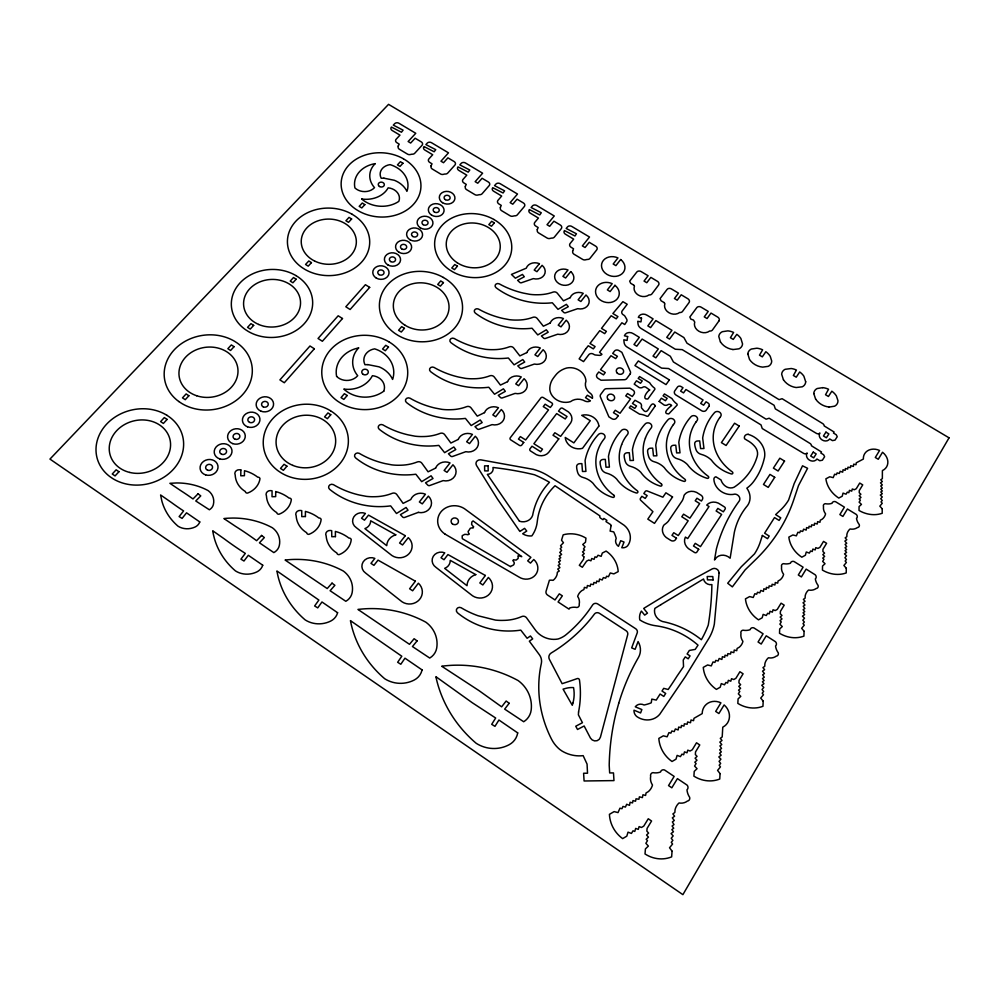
<?xml version="1.0" encoding="UTF-8"?>
<svg xmlns="http://www.w3.org/2000/svg" width="999" height="999" viewBox="0 0 999 999"><rect width="100%" height="100%" fill="white"/><g stroke="black" fill="none" stroke-linecap="round" stroke-linejoin="round"><path stroke-width="1.5" d="M813.81 393.569L815.634 399.213M805.681 381.768L803.883 376.198A15.16 12.575 25.1 0 0 799.699 371.978L796.24 377.185L793.368 375.474L796.44 370.055A15.122 12.55 25.1 0 0 791.22 368.519L785.127 369.305A8.204 6.793 24.8 0 0 781.668 374.288L783.441 379.87M822.701 387.662L817.182 388.524A8.279 6.831 26.6 0 0 813.785 393.569M829.045 407.08L834.59 406.193A8.342 6.881 27.1 0 0 837.961 400.661L836.375 395.929A15.11 12.5 26.9 0 0 831.83 391.208L828.421 396.478L825.536 394.742L828.546 389.26A15.072 12.475 26.9 0 0 822.701 387.649M732.904 349.575L739.01 348.813A8.104 6.718 21.6 0 0 742.544 343.918L740.871 338.461A14.935 12.413 21.4 0 0 736.8 334.34L733.241 339.41L730.419 337.724L733.603 332.455A14.723 12.238 21.4 0 0 727.859 330.869L722.352 331.693A8.079 6.706 21.2 0 0 718.793 336.538L720.429 341.995M418.294 512.375L404.707 517.407A1.798 1.636 1.6 0 1 402.609 516.982L400.412 514.647L408.029 510.227L406.081 507.467L396.491 513.498L390.646 505.881A73.564 65.272 0.8 0 1 329.57 489.26A3.209 2.885 -4.2 0 1 333.404 484.627L334.39 485.227A83.479 73.589 1.2 0 0 359.54 495.067L366.296 496.353A49.725 44.293 0.1 0 0 372.964 496.74L375.774 496.69A43.856 39.136 0.1 0 0 392.257 493.306A3.671 3.322 1 0 1 396.828 494.555L403.097 503.384L410.751 499.562A10.702 9.728 3.5 0 1 425.437 494.218L419.368 501.96L422.29 503.871L428.359 496.128A10.702 9.728 3.5 0 1 430.157 507.804A10.702 9.728 3.5 0 1 418.294 512.375M443.381 277.472L446.191 279.208A41.621 35.165 4.9 0 1 454.92 327.734A41.621 35.165 4.9 0 1 398.214 335.489L395.342 333.678A41.621 35.165 4.9 0 1 387.05 285.389A41.621 35.165 4.9 0 1 443.394 277.472M444.992 534.078L518.956 577.022A12.263 11.364 15.9 0 0 535.352 575.062A12.263 11.364 15.9 0 0 533.766 559.502L530.481 563.111L527.697 560.851L530.894 557.367L464.423 508.666A17.095 15.659 6.9 0 0 440.696 512.2A17.095 15.659 6.9 0 0 445.005 534.078M178.796 401.511L181.681 403.421A44.193 37.475 -7.8 0 0 242.432 394.842A44.193 37.475 -7.8 0 0 237.275 343.057L234.44 341.208A44.193 37.475 -7.8 0 0 174.088 349.987A44.193 37.475 -7.8 0 0 178.809 401.523M748.139 434.34A21.229 18.182 26 0 1 763.985 459.552A81.581 70.467 22.6 0 1 753.808 481.318A39.573 34.153 25.2 0 1 746.84 488.186A17.433 15.16 27.5 0 1 747.552 505.519A81.394 70.23 33.7 0 0 734.34 532.342L730.132 558.216A9.878 8.754 31 0 0 715.321 558.928L714.497 560.002L716.395 548.963A189.61 161.101 38.6 0 1 739.123 501.186A4.845 4.221 27.7 0 0 739.198 496.715A4.845 4.221 27.7 0 0 734.902 494.105A15.884 13.774 26.6 0 1 713.885 479.32A3.122 2.71 26 0 1 715.921 476.785L721.041 479.97A11.339 9.815 26.6 0 0 725.299 486.038A7.955 6.893 26.6 0 0 734.14 487.2A72.615 62.625 22.6 0 0 757.205 456.331A12 10.277 26.1 0 0 755.294 447.115A22.178 19.043 25.9 0 0 747.202 440.384L744.555 438.748A4.246 3.621 25.6 0 1 748.151 434.29M829.045 407.005A15.522 12.8 26.8 0 1 815.721 399.175M783.503 379.845A15.485 12.787 25 0 0 796.153 387.525L802.272 386.8A8.217 6.806 25.3 0 0 805.694 381.78M732.904 349.5A15.247 12.625 21.4 0 1 720.491 341.97M661.425 483.978A1.386 1.224 23.2 0 1 660.202 486.063A33.691 29.408 22.4 0 1 640.709 472.202A19.805 17.57 21 0 0 630.556 466.358A6.918 6.081 20.4 0 1 625.399 461.75A33.841 29.583 21.7 0 1 624.325 457.567L624.175 455.856A3.447 3.034 20 0 1 627.197 452.772L629.308 452.722L630.044 460.502L633.441 460.414L632.417 449.725A68.744 59.74 24.4 0 1 643.618 425.724L644.967 424.175A3.946 3.422 20.2 0 1 650.249 423.526A3.571 3.097 20.1 0 1 651.148 428.009L649.775 429.795A46.191 40.097 23.4 0 0 645.416 438.074M661.438 483.966A43.906 38.137 23.3 0 1 645.429 438.086M621.653 444.63A44.031 38.511 22.3 0 0 637.362 490.809A1.386 1.236 22 0 1 636.101 492.919A33.791 29.695 21.3 0 1 616.608 478.983A19.868 17.732 19.6 0 0 606.443 473.101A6.943 6.144 19.1 0 1 601.298 468.456A33.954 29.87 20.6 0 1 600.249 464.26L600.112 462.537A3.459 3.059 18.6 0 1 603.184 459.428L605.307 459.378L605.981 467.195L609.402 467.107L608.466 456.356A68.931 60.34 23.5 0 1 619.942 432.192L621.316 430.631A3.971 3.459 19 0 1 626.623 429.97A3.584 3.134 19 0 1 627.497 434.49L626.098 436.276A46.329 40.497 22.4 0 0 621.64 444.617M613.811 495.217A1.386 1.236 20.6 0 1 612.537 497.327A33.866 29.933 20 0 1 593.069 483.316A19.918 17.87 18 0 0 582.892 477.41A6.956 6.194 17.6 0 1 577.759 472.752A34.028 30.095 19.2 0 1 576.76 468.531L576.623 466.808A3.472 3.084 17.1 0 1 579.745 463.673L581.88 463.623L582.479 471.491L585.926 471.403L585.077 460.589A69.068 60.827 22.3 0 1 596.815 436.301L598.214 434.74A3.971 3.484 17.7 0 1 603.558 434.078A3.596 3.147 17.6 0 1 604.395 438.611L602.971 440.409A46.416 40.822 21.2 0 0 598.413 448.788A44.131 38.811 21.1 0 0 613.823 495.204M336.613 376.386A28.796 24.888 0.9 0 1 358.629 347.952M358.604 347.964A26.386 22.74 2 0 0 357.704 375.699A13.462 11.601 -0.1 0 1 336.601 376.386M882.217 508.828L882.192 513.286A26.424 22.09 32.1 0 1 859.028 510.477L859.078 506.555L861.463 504.395L859.128 502.185L860.364 500.162L859.177 499.025L860.976 497.402L859.215 495.729L860.876 494.243L859.252 492.719L859.29 490.546L862.724 484.89L859.727 483.054L856.28 488.711L854.37 489.735L852.284 488.998L851.722 491.146L849.437 490.347L848.825 492.694L847.289 492.157L846.053 494.18L843.044 493.119L842.219 496.228L838.785 498.064A26.274 22.028 31 0 1 825.886 478.821L829.769 476.773L833.203 477.634L834.615 474.225L836.375 474.662L837.112 472.902L839.285 473.451L840.184 471.291L842.694 472.177L843.019 469.792L845.179 470.329L845.429 468.519L847.676 469.08L847.926 467.207L850.474 467.607L850.736 465.721L853.396 466.396L853.695 464.16L856.006 464.747L856.268 462.812L863.361 459.065A12.8 10.602 30.9 0 1 879.57 450.474L875.299 457.48L878.271 459.278L882.529 452.26A12.8 10.602 30.9 0 1 882.392 470.591L882.354 478.646L880.743 479.77L882.342 481.568L880.494 482.854L882.329 484.927L880.768 486.014L882.317 488.111L880.743 489.21L882.304 490.959L880.793 492.02L882.292 493.706L880.306 495.092L882.267 496.94L880.756 498.738L882.254 500.449L881.018 501.91L882.242 503.296L879.844 506.143L882.217 508.828M275.712 491.57L275.687 496.628L272.028 496.728L272.078 490.809L270.866 490.621A4.096 3.646 -9.1 0 0 266.446 495.929A24.5 21.928 -7.6 0 0 276.81 512.649A1.948 1.748 -9.3 0 0 279.108 514.198A19.356 17.283 -9.1 0 0 291.346 499.625A2.173 1.948 -8 0 0 289.048 498.089A37.2 33.429 -11 0 0 275.712 491.57M664.085 302.572L664.897 303.646A8.954 7.418 18.1 0 0 668.855 312.675A8.954 7.418 18.1 0 0 679.632 312.5L679.757 312.512A3.259 2.697 18.4 0 0 682.529 311.426L689.023 302.585A3.247 2.672 18.5 0 0 687.874 298.763L681.218 294.78L677.222 300.175L674.462 298.526L678.471 293.132L671.403 288.911A3.234 2.66 17.6 0 0 667.045 289.448L660.064 298.626L661.088 300.786L664.085 302.572M240.871 469.942L240.771 475.799L244.418 475.699L244.493 470.704A37.15 32.967 -11.9 0 1 257.73 477.172A2.173 1.923 -9.2 0 1 259.99 478.683A19.331 17.045 -10.1 0 1 247.64 493.056A1.948 1.723 -10.4 0 1 245.367 491.533A24.463 21.628 -8.8 0 1 235.202 475A4.083 3.596 -10.1 0 1 239.673 469.767L240.871 469.942M846.29 568.269L846.215 572.927A27.073 23.177 34 0 1 822.439 570.092L822.552 565.996L825.037 563.723L822.664 561.426L823.963 559.29L822.751 558.116L824.637 556.406L822.839 554.67L824.562 553.096L822.926 551.51L822.989 549.238L826.598 543.294L823.538 541.396L819.917 547.34L817.956 548.414L815.808 547.652L815.209 549.9L812.874 549.075L812.212 551.535L810.639 550.973L809.34 553.096L806.268 551.997L805.381 555.257L801.822 557.192A26.911 23.114 32.8 0 1 788.835 537.125L792.856 534.964L796.365 535.839L797.876 532.267L799.675 532.729L800.449 530.881L802.672 531.443L803.621 529.17L806.193 530.082L806.568 527.597L808.778 528.146L809.053 526.261L811.35 526.835L811.638 524.862L814.26 525.274L814.535 523.301L817.269 523.988L817.594 521.665L819.979 522.265L820.266 520.229L822.189 519.193A12.862 10.977 31.3 0 0 825.574 513.848A10.24 8.691 31.9 0 1 823.513 506.693A2.785 2.36 31.5 0 1 825.361 503.696A13.149 11.139 30.9 0 0 832.067 503.296A2.985 2.535 31.7 0 1 835.539 501.698L844.405 507.142L839.872 514.572L842.906 516.433L847.427 509.003L856.318 514.46A3.009 2.535 32.9 0 1 856.493 518.319A13.324 11.214 33.4 0 0 859.227 524.537A2.81 2.373 33.4 0 1 857.404 527.572A10.29 8.716 32.9 0 1 850.087 528.983A13.037 11.051 34.1 0 0 846.877 534.465L846.84 536.675L845.166 537.849L846.79 539.735L844.867 541.096L846.727 543.256L845.117 544.393L846.677 546.59L845.054 547.739L846.615 549.562L845.054 550.674L846.565 552.435L844.517 553.896L846.515 555.819L844.929 557.717L846.44 559.49L845.154 561.026L846.39 562.474L843.893 565.459L846.29 568.269M633.641 285.065L634.44 286.139A8.904 7.368 16.3 0 0 638.286 295.067A8.904 7.368 16.3 0 0 649.05 294.905L649.175 294.917A3.234 2.672 16.7 0 0 651.96 293.843L658.541 285.115A3.222 2.66 16.8 0 0 657.442 281.331L650.849 277.385L646.79 282.717L644.055 281.081L648.114 275.749L641.108 271.566A3.209 2.647 15.9 0 0 636.75 272.09L629.682 281.156L630.681 283.291L633.641 285.065M468.943 534.053L467.919 534.79A7.18 6.618 8.2 0 0 464.523 534.428A17.095 15.659 6.9 0 1 462.237 535.626A11.439 10.527 9.1 0 0 462.375 538.711L510.626 566.708L511.188 565.996A6.256 5.794 13.8 0 0 513.811 564.647L514.323 563.136A5.894 5.47 13.8 0 0 512.824 560.576L513.536 559.74A7.63 7.043 14.2 0 0 516.396 559.977A12.263 11.364 15.9 0 1 518.119 558.503A4.958 4.583 14.1 0 0 517.869 556.106L518.668 555.519A9.141 8.417 14.9 0 0 521.765 556.643L473.101 520.941A4.533 4.158 9.2 0 0 471.815 522.14A17.095 15.659 6.9 0 1 471.59 524.25A7.717 7.055 9.4 0 0 473.651 526.71L473.039 528.046A4.033 3.696 8.8 0 0 470.229 528.309A17.095 15.659 6.9 0 1 468.094 531.418A10.914 10.015 9.6 0 0 468.881 533.853L468.943 534.053M804.083 631.243L803.92 636.126A27.772 24.363 36.6 0 1 779.52 633.279L779.682 628.97L782.279 626.585L779.882 624.175L781.243 621.94L780.019 620.716L781.98 618.905L780.169 617.095L781.967 615.446L780.306 613.786L780.394 611.4L784.203 605.157L781.093 603.184L777.272 609.415L775.236 610.551L773.039 609.765L772.389 612.137L770.004 611.276L769.28 613.861L767.669 613.286L766.295 615.521L763.149 614.385L762.187 617.794L758.503 619.842A27.597 24.301 35.2 0 1 745.454 598.863L749.637 596.578L753.221 597.489L754.832 593.731L756.68 594.205L757.504 592.27L759.789 592.844L760.801 590.459L763.423 591.408L763.848 588.798L766.108 589.373L766.433 587.375L768.78 587.974L769.105 585.913L771.79 586.326L772.115 584.265L774.912 584.964L775.286 582.529L777.721 583.141L778.059 581.018L780.044 579.919A13.174 11.538 33.3 0 0 783.616 574.3A10.49 9.128 33.9 0 1 781.605 566.808A2.847 2.485 33.5 0 1 783.566 563.661A13.474 11.713 32.6 0 0 790.446 563.224A3.059 2.66 33.6 0 1 794.043 561.525L803.084 567.182L798.313 574.987L801.398 576.935L806.156 569.118L815.221 574.8A3.084 2.66 35 0 1 815.346 578.846A13.661 11.776 35.5 0 0 818.056 585.339A2.885 2.498 35.6 0 1 816.133 588.536A10.552 9.153 35.1 0 1 808.591 590.034A13.374 11.613 36.5 0 0 805.206 595.804L805.132 598.114L803.396 599.363L805.032 601.323L803.034 602.759L804.919 605.019L803.233 606.218L804.807 608.503L803.121 609.727L804.707 611.638L803.084 612.799L804.607 614.635L802.472 616.183L804.495 618.194L802.834 620.179L804.37 622.04L803.021 623.651L804.27 625.162L801.66 628.309L804.083 631.243M747.839 353.971L749.525 359.478A15.272 12.637 23.1 0 0 762.687 367.12L768.219 366.346A8.192 6.793 23.3 0 0 771.703 360.964L770.254 356.343A14.86 12.338 23.1 0 0 765.833 351.723L762.324 356.855L759.49 355.157L762.624 349.812A14.823 12.313 23.1 0 0 756.842 348.214L751.335 349.051A8.142 6.743 22.9 0 0 747.826 353.958M572.689 250.811L572.639 251.835A3.197 2.635 12.7 0 0 574.113 254.27L582.642 259.39A3.209 2.635 13.1 0 0 585.501 259.827L587.15 259.44A3.209 2.635 13.2 0 0 589.947 258.404L596.715 249.887A3.184 2.61 13.4 0 0 595.716 246.179L589.235 242.307L585.077 247.502L582.38 245.904L589.51 237.025L571.79 226.448A3.172 2.585 12.1 0 0 567.457 226.935L566.196 228.471L576.46 233.778L574.949 236.001L564.472 230.582A3.109 2.547 12 0 0 565.397 234.191L573.663 239.148L570.104 243.544A3.197 2.61 12.4 0 0 570.766 247.053L573.526 248.788L572.689 250.811M763.186 701.136L762.949 706.293A28.571 25.662 40.8 0 1 737.836 703.408L738.086 698.888L740.783 696.353L738.348 693.843L739.784 691.47L738.548 690.184L740.596 688.286L738.748 686.388L740.634 684.64L738.935 682.891L739.073 680.394L743.094 673.801L739.909 671.74L735.888 678.321L733.766 679.532L731.518 678.708L730.806 681.206L728.358 680.319L727.584 683.041L725.936 682.442L724.487 684.802L721.266 683.616L720.217 687.225L716.395 689.385A28.372 25.612 39.1 0 1 703.271 667.394L707.604 664.959L711.288 665.896L712.999 661.937L714.897 662.424L715.771 660.389L718.119 660.988L719.193 658.478L721.89 659.452L722.364 656.705L724.687 657.292L725.037 655.207L727.459 655.819L727.834 653.646L730.581 654.058L730.943 651.897L733.815 652.622L734.24 650.049L736.738 650.686L737.112 648.451L739.185 647.29A13.536 12.163 36.5 0 0 742.931 641.37A10.789 9.615 37.2 0 1 740.983 633.503A2.935 2.622 36.7 0 1 743.044 630.182A13.836 12.338 35.5 0 0 750.149 629.682A3.147 2.797 36.8 0 1 753.87 627.884L763.086 633.791L758.066 642.007L761.213 644.043L766.233 635.801L775.486 641.733A3.159 2.81 38.4 0 1 775.549 645.978A14.048 12.4 38.9 0 0 778.246 652.797A2.96 2.635 39.2 0 1 776.223 656.156A10.852 9.64 38.6 0 1 768.431 657.779A13.761 12.225 40.3 0 0 764.859 663.86L764.759 666.296L762.949 667.619L764.597 669.667L762.524 671.191L764.422 673.551L762.674 674.824L764.26 677.222L762.512 678.508L764.11 680.506L762.424 681.755L763.973 683.678L761.75 685.314L763.798 687.412L762.062 689.522L763.623 691.458L762.212 693.169L763.473 694.742L760.726 698.076L763.186 701.136M655.356 405.769L648.114 416.121L647.04 416.308A18.157 15.784 19.8 0 0 639.572 414.148L629.308 407.792L630.706 405.881L634.777 408.404L636.525 405.994L632.454 403.471L634.977 400.249L640.396 403.221A3.996 3.447 18.9 0 1 641.508 406.143A2.747 2.373 19.3 0 0 642.494 408.991C648.888 418.394 649.899 397.927 655.356 405.769M659.153 401.436L664.21 405.07A3.996 3.422 20.3 0 0 667.532 404.907A2.747 2.36 20.6 0 1 669.892 404.358A2.285 1.961 20.6 0 1 671.628 405.544C669.492 407.105 661.413 413.773 668.731 413.923L677.197 405.032L676.972 404.046A17.87 15.21 21.1 0 1 671.94 398.539L664.447 393.943L663.086 395.841L667.157 398.339L665.459 400.724L661.388 398.214L659.153 401.436M649.65 389.947C646.89 391.558 641.258 399.712 647.839 399.026L654.919 389.223L654.695 388.249A17.77 15.11 19.5 0 1 649.725 382.792L639.572 376.561L638.199 378.434L642.232 380.919L640.521 383.266L636.475 380.794L634.215 384.116L639.235 387.575A3.971 3.397 18.4 0 0 642.544 387.412A2.722 2.335 18.8 0 1 645.754 387.175L649.65 389.947M578.558 711.962L578.396 714.834L582.442 722.702L575.749 726.236L577.522 729.482L584.153 725.986L590.421 738.011A5.594 5.307 42.4 0 0 600.436 737.137L627.697 634.665A3.709 3.434 30.7 0 0 626.061 630.719L599.45 613.324A3.746 3.472 26.8 0 0 594.442 614.035A162.025 148.501 7.6 0 1 551.198 652.996A5.332 5.045 26.4 0 0 549.8 660.114L562.112 683.678L566.396 682.292A428.359 363.474 4.2 0 0 577.172 678.596A1.673 1.586 32.1 0 1 579.47 679.969A101.011 97.939 16 0 1 578.558 711.962M719.068 573.076L714.347 624.038A52.71 48.027 31.3 0 1 708.066 639.66L685.401 676.51L659.752 714.273A17.695 16.483 39.8 0 1 636.738 716.508A7.355 6.868 40.7 0 1 634.003 710.177L640.596 712.949L641.857 709.565L635.264 706.793A7.355 6.868 40.7 0 1 644.093 704.994A43.606 40.522 34.4 0 0 651.248 702.821L651.81 699.113L656.256 700.074L660.114 694.018L663.798 696.44L665.684 693.456L662.012 691.033L663.698 688.361L668.181 689.485A440.559 390.846 -5.5 0 0 676.985 676.186L683.541 666.583L683.241 660.052L685.252 656.88L688.211 658.803L690.047 655.906L687.1 653.983L689.36 650.436L695.204 649.4L698.026 645.154A76.111 70.717 39.3 0 0 655.744 625.761A36.264 32.942 29.4 0 1 639.797 619.917A13.487 12.35 31.2 0 1 641.395 611.063L644.68 615.122L647.477 613.136L643.706 608.491L644.255 608.066L677.21 587.961L712.374 568.818A4.471 3.971 31.1 0 1 719.068 573.076M537.287 229.545L537.225 230.544A3.184 2.597 10.8 0 0 538.661 232.954L547.09 238.024A3.184 2.61 11.2 0 0 549.937 238.461L551.598 238.087A3.184 2.61 11.4 0 0 554.395 237.063L561.263 228.684A3.172 2.585 11.6 0 0 560.314 225.025L553.908 221.191L549.675 226.311L547.027 224.713L554.258 215.971L536.725 205.507A3.159 2.56 10.4 0 0 532.392 205.994L531.118 207.505L541.283 212.75L539.747 214.947L529.37 209.578A3.097 2.51 10.3 0 0 530.244 213.149L538.411 218.044L534.802 222.377A3.172 2.585 10.6 0 0 535.414 225.836L538.149 227.547L537.287 229.545M720.067 773.613L719.742 779.033A29.458 26.998 47 0 1 693.905 776.148L694.23 771.378L697.052 768.693L694.58 766.058L696.091 763.561L694.842 762.212L696.977 760.202L695.104 758.204L697.065 756.368L695.354 754.545L695.529 751.91L699.762 744.954L696.515 742.794L692.282 749.75L690.072 751.023L687.774 750.174L687 752.809L684.49 751.885L683.641 754.757L681.955 754.133L680.431 756.618L677.122 755.394L675.986 759.19L672.015 761.488A29.233 26.961 45.3 0 1 658.828 738.411L663.336 735.826L667.12 736.8L668.943 732.629L670.891 733.129L671.827 730.981L674.225 731.593L675.374 728.945L678.146 729.957L678.671 727.06L681.056 727.672L681.455 725.474L683.94 726.111L684.352 723.813L687.175 724.238L687.587 721.965L690.534 722.714L691.008 720.004L693.568 720.666L693.993 718.306L702.197 713.611A14.211 12.95 43.2 0 1 720.916 702.846L715.684 711.425L718.893 713.536L724.125 704.944A14.211 12.95 43.2 0 1 722.776 727.16L722.202 736.937L720.316 738.336L722.002 740.484L719.829 742.095L721.765 744.567L719.942 745.928L721.528 748.438L719.705 749.799L721.328 751.897L719.567 753.209L721.141 755.232L718.818 756.955L720.903 759.165L719.08 761.388L720.654 763.423L719.18 765.234L720.454 766.882L717.582 770.404L720.067 773.613M672.052 851.148L671.64 856.867A30.494 28.384 56.8 0 1 645.017 853.958L645.416 848.913L648.376 846.078L645.878 843.306L647.477 840.671L646.203 839.26L648.438 837.112L646.553 835.027L648.601 833.066L646.865 831.156L647.09 828.383L651.573 821.016L648.264 818.755L643.768 826.111L641.47 827.472L639.11 826.598L638.274 829.37L635.689 828.408L634.777 831.443L633.041 830.793L631.418 833.428L628.034 832.155L626.798 836.163L622.652 838.611A30.232 28.359 55.6 0 1 609.427 814.335L614.123 811.6L618.019 812.599L619.967 808.191L621.965 808.703L622.976 806.43L625.436 807.067L626.673 804.27L629.507 805.331L630.094 802.272L632.554 802.896L633.004 800.574L635.551 801.235L636.013 798.813L638.935 799.25L639.385 796.84L642.407 797.614L642.956 794.767L645.591 795.441L646.053 792.956L648.301 791.645A14.373 13.499 50.6 0 0 652.484 785.039A11.451 10.664 50.2 0 1 650.661 776.348A3.109 2.91 49.8 0 1 652.959 772.639A14.673 13.686 47.5 0 0 660.526 772.002A3.334 3.109 49.4 0 1 664.547 769.979L674.15 776.423L668.543 785.589L671.827 787.799L677.422 778.621L687.062 785.089A3.359 3.109 51.1 0 1 686.987 789.784A14.935 13.736 51.2 0 0 689.647 797.314A3.147 2.91 52.3 0 1 687.387 801.073A11.538 10.677 51.7 0 1 679.045 802.959A14.66 13.524 54.2 0 0 675.062 809.739L674.862 812.437L672.901 813.923L674.587 816.183L672.339 817.894L674.275 820.491L672.377 821.94L673.988 824.575L672.077 826.023L673.713 828.221L671.877 829.62L673.463 831.742L671.053 833.578L673.164 835.888L671.241 838.248L672.839 840.384L671.278 842.307L672.577 844.043L669.542 847.764L672.052 851.148M500.374 207.38L500.299 208.366A3.172 2.572 9 0 0 501.698 210.739L510.027 215.747A3.172 2.572 9.4 0 0 512.862 216.184L514.522 215.821A3.172 2.572 9.5 0 0 517.332 214.822L524.3 206.568A3.159 2.56 9.8 0 0 523.414 202.959L517.07 199.176L512.787 204.208L510.152 202.635L517.494 194.031L500.174 183.691A3.134 2.522 8.7 0 0 495.841 184.153L494.542 185.639L504.607 190.834L503.046 192.982L492.769 187.687A3.084 2.485 8.6 0 0 493.593 191.196L501.673 196.041L498.002 200.3A3.159 2.56 8.9 0 0 498.563 203.709L501.261 205.407L500.374 207.38M465.334 186.338L465.247 187.312A3.147 2.535 7.4 0 0 466.608 189.66L474.85 194.605A3.159 2.547 7.8 0 0 477.672 195.042L479.333 194.68A3.159 2.547 7.9 0 0 482.142 193.706L489.21 185.577A3.134 2.522 8.2 0 0 488.374 182.018L482.105 178.272L477.759 183.229L475.162 181.668L482.604 173.202L465.459 162.974A3.122 2.498 7.2 0 0 461.138 163.411L459.827 164.885L469.792 170.017L468.194 172.14L458.017 166.895A3.072 2.46 7.1 0 0 458.791 170.367L466.783 175.15L463.074 179.358A3.147 2.522 7.3 0 0 463.586 182.717L466.246 184.39L465.334 186.338M431.093 165.772L430.994 166.721A3.134 2.51 6 0 0 432.317 169.043L440.472 173.938A3.147 2.522 6.3 0 0 443.281 174.375L444.817 174.013A3.147 2.51 6.4 0 0 447.752 173.064L454.92 165.06A3.122 2.498 6.7 0 0 454.133 161.538L447.927 157.842L443.519 162.725L440.959 161.189L448.489 152.835L431.531 142.72A3.109 2.46 5.9 0 0 427.21 143.144L425.886 144.593L435.751 149.675L434.14 151.773L424.063 146.578A3.059 2.423 5.7 0 0 424.787 150L432.692 154.733L428.921 158.878A3.134 2.498 5.9 0 0 429.395 162.188L432.03 163.848L431.093 165.772M583.866 556.868L583.603 559.178L579.308 565.309L582.342 567.27L586.625 561.138L588.773 560.027L590.933 560.814L591.745 558.503L594.093 559.34L594.979 556.83L596.553 557.405L598.064 555.232L601.161 556.356L602.31 553.046L606.106 551.086A27.173 24.925 22.9 0 1 618.181 571.615L613.848 573.888L610.264 572.976L608.441 576.71L606.593 576.236L605.644 578.171L603.359 577.597L602.197 579.982L599.562 579.033L598.988 581.655L596.703 581.081L596.266 583.079L593.893 582.479L593.418 584.565L590.696 584.153L590.234 586.238L587.412 585.514L586.85 587.999L584.39 587.375L583.903 589.547L581.768 590.671A13.287 12.3 24.9 0 0 577.659 596.428A10.577 9.84 22.8 0 1 579.195 604.195A2.885 2.685 23.9 0 1 576.91 607.492A13.786 12.875 25 0 0 569.655 607.979A3.097 2.885 23 0 1 568.98 609.115L558.079 601.96L562.35 595.841L559.303 593.843L555.019 599.949L547.589 595.079A3.646 3.384 20 0 1 546.078 591.221L549.4 580.269A10.539 9.803 20.1 0 1 553.084 580.369A13.149 12.163 18.2 0 0 557.08 574.575L557.367 572.252L559.253 571.003L557.754 569.055L559.915 567.632L558.191 565.384L560.014 564.198L558.603 561.938L560.427 560.751L558.978 558.866L560.726 557.729L559.34 555.919L561.625 554.42L559.752 552.459L561.6 550.536L560.202 548.738L561.7 547.177L560.564 545.716L563.461 542.719L561.525 540.234L563.174 534.827A27.06 24.813 20.4 0 1 585.963 538.124L585.501 542.22L582.754 544.48L584.989 546.803L583.478 548.951L584.615 550.137L582.529 551.873L584.228 553.646L582.305 555.232L583.866 556.868M398.226 146.029L398.114 146.978A3.134 2.485 4.7 0 0 399.4 149.263L407.467 154.108A3.134 2.485 5 0 0 410.277 154.533L411.925 154.196A3.134 2.485 5.1 0 0 414.747 153.247L422.003 145.367A3.109 2.46 5.4 0 0 421.266 141.895L415.134 138.224L410.664 143.044L408.129 141.521L415.759 133.292L398.976 123.277A3.097 2.435 4.6 0 0 394.655 123.701L393.306 125.125L403.084 130.157L401.448 132.218L391.458 127.073A3.047 2.398 4.5 0 0 392.132 130.457L399.962 135.14L396.153 139.223A3.122 2.46 4.6 0 0 396.578 142.495L399.188 144.143L398.226 146.029M641.508 318.082L640.971 321.89L637.724 321.291L638.049 324.051A6.506 5.445 17.1 0 0 641.121 328.484L675.336 349.238L682.217 349.638L774.088 405.269L775.324 408.866L816.383 433.354A2.797 2.335 27.9 0 0 819.879 433.004A5.719 4.783 28.3 0 0 822.202 440.01A5.719 4.783 28.3 0 0 829.669 438.936L832.429 440.609L835.027 440.134L837.249 436.675L836.225 434.727L833.478 433.042L834.128 432.03L824.138 425.911A2.735 2.273 27.8 0 0 822.739 423.626L782.13 398.713L779.07 399.65L686.975 343.169L683.89 337.562L674.75 332.018L669.555 339.073L666.758 337.375L671.952 330.319L655.856 320.567L650.624 327.597L647.839 325.899L653.084 318.881L647.19 315.309A5.844 4.883 17 0 0 638.311 317.345L641.508 318.082M627.634 336.551L627.085 340.422L623.813 339.81L624.125 342.62A6.556 5.544 16.9 0 0 627.197 347.115L661.625 368.132L668.568 368.531L761.026 424.9L762.249 428.546L803.583 453.359A2.822 2.373 28.3 0 0 807.117 453.009A5.769 4.858 28.7 0 0 809.427 460.127A5.769 4.858 28.7 0 0 816.957 459.016L819.742 460.714L822.364 460.227L824.625 456.705L823.601 454.732L820.841 453.022L821.503 451.985L811.438 445.791A2.76 2.323 28.2 0 0 810.052 443.469L769.168 418.231L766.083 419.18L673.401 361.95L670.329 356.268L661.126 350.649L655.844 357.817L653.034 356.094L658.316 348.938L642.12 339.048L636.8 346.191L633.99 344.48L639.323 337.337L633.391 333.716A5.894 4.97 16.7 0 0 624.412 335.801L627.634 336.551M517.694 732.891L517.644 733.254A17.195 16.796 29.9 0 1 509.353 744.605A32.23 31.431 24.4 0 1 476.173 743.281A120.617 114.248 26 0 1 439.498 689.772A98.564 93.918 23.7 0 1 437.587 683.603A120.617 114.248 26 0 1 435.876 676.673L472.29 702.747L495.666 718.019L491.708 724.325L494.967 726.348L498.926 720.029L517.694 732.891M611.088 525.599L610.114 531.118L613.723 531.905A41.633 38.012 20.1 0 1 616.208 538.386A6.868 6.206 23.6 0 0 618.443 546.353L620.716 540.709L624.038 542.057L621.765 547.714A6.868 6.206 23.6 0 0 627.672 545.729A16.546 14.948 22.7 0 0 624.175 525.299L586.45 499.7L549.125 476.398A50.912 46.316 13.6 0 0 533.241 469.318L480.769 459.84A4.308 3.859 9 0 0 476.473 465.397L497.49 499.088L519.468 530.894L519.917 531.431L524.587 528.346L526.735 531.056L522.664 533.753A13.024 11.888 14.7 0 0 531.855 535.901A35.377 32.293 11.8 0 0 537.237 521.828A71.166 64.336 21.9 0 1 555.019 485.751L586.563 507.067A535.839 503.171 -61.8 0 1 599.937 515.934L599.825 516.446A1.773 1.586 20.7 0 0 600.611 518.181L603.009 519.717L603.896 518.444L606.88 520.354L605.993 521.615L610.239 524.338A1.873 1.686 21.7 0 1 611.088 525.599M422.065 669.892L422.003 670.179A15.272 14.685 -4 0 1 414.285 680.007A28.684 27.46 -4.4 0 1 384.702 678.733A107.055 100.887 7.4 0 1 353.346 632.055A87.6 82.692 4.3 0 1 351.785 626.66A106.731 100.587 7.3 0 1 350.437 620.641L401.798 656.231L397.652 662.275L400.811 664.26L404.97 658.191L422.065 669.892M337.6 612.712L337.562 612.862A13.212 12.325 -11.6 0 1 330.669 621.091A24.838 23.064 -11.4 0 1 305.195 619.917A92.682 85.539 -3.3 0 1 279.171 580.494A75.887 69.992 -5.3 0 1 277.947 575.948A92.682 85.539 -3.3 0 1 277.135 572.115L276.935 570.978L318.881 600.062L314.635 605.968L317.732 607.879L321.965 601.972L337.6 612.712M262.725 565.197L262.725 565.222A11.114 10.077 -14.2 0 1 256.768 571.952A20.892 18.881 -14 0 1 235.464 570.916A78.172 70.467 -8.8 0 1 214.398 538.486L213.461 534.74A78.172 70.467 -8.8 0 1 212.849 531.58L212.725 530.769L224.176 538.798A338.436 286.451 6.3 0 0 245.317 553.396L240.934 559.153L243.968 561.026L248.326 555.294L262.725 565.197M618.743 703.259L616.033 713.149A257.767 225.449 50.1 0 0 609.203 765.284L609.665 772.939L613.486 772.914L613.973 780.594L584.09 780.981L583.603 773.263L587.524 773.214L587.062 764.098L583.154 755.644A32.979 31.468 39.2 0 1 561.85 750.936L559.69 749.4A30.882 29.471 39.9 0 1 551.623 739.335L550.998 738.111A116.846 108.454 38.9 0 1 541.333 663.498A11.201 10.677 23.4 0 0 539.435 654.832L529.345 641.196L532.679 638.885L530.444 635.988L527.122 638.286L520.779 630.119A75.662 70.055 13.4 0 1 457.43 612.749A3.284 3.109 8 0 1 461.138 607.717L462.175 608.354A85.839 78.946 12.8 0 0 478.171 615.784L495.367 620.067A51.124 47.565 13 0 0 502.222 620.416L505.107 620.342A45.105 42.033 13.4 0 0 521.828 616.533A3.784 3.559 18.6 0 1 526.56 617.832L534.802 629.245A21.953 20.579 22.4 0 0 558.066 638.998A25.787 24.176 21.7 0 0 565.359 635.264A141.821 130.37 8.7 0 0 590.884 607.517L592.707 604.832A3.734 3.459 25.9 0 1 597.789 603.995L635.651 628.708A3.709 3.422 31.2 0 1 637.262 632.754L631.68 647.876L635.127 649.313L638.086 641.533A16.995 15.784 32.2 0 1 638.448 657.479A257.767 225.449 50.1 0 0 618.743 703.259M592.419 398.201L587.325 395.242L585.526 397.639L590.421 400.886A5.37 4.658 15.7 0 1 585.064 401.086A12.3 10.714 15.5 0 0 570.529 401.635A15.035 13.024 14.1 0 1 549.837 389.96A23.377 20.242 14.6 0 1 553.621 377.784L555.432 375.424A23.352 20.205 14.7 0 1 566.658 368.019A14.985 12.937 14.3 0 1 585.951 381.193A12.175 10.49 16 0 0 590.671 393.594A5.37 4.658 15.7 0 1 592.419 398.201M572.989 702.846L572.29 705.294L563.074 689.135L566.171 688.274A23.551 22.465 36.4 0 1 573.551 687.612A36.176 34.715 29.1 0 1 572.989 702.846M762.387 535.464L760.664 540.746A63.162 55.719 27.2 0 1 754.47 553.908L741.27 566.783L727.709 583.241L732.354 586.875L745.092 569.917L756.443 558.828A190.647 166.721 18.4 0 0 793.768 499.737L798.513 485.576L807.579 468.294L802.522 465.809L794.18 483.566L788.598 500.049A61.901 53.384 26.3 0 1 779.607 510.901L775.624 514.622L780.743 517.819L779.095 520.417L774.525 517.569L764.61 533.179L769.205 536.051L767.544 538.698L762.387 535.464M570.204 297.665L563.461 300.824L557.33 293.219A3.347 2.81 12.1 0 0 553.121 292.095A40.035 33.129 10.8 0 1 538.374 294.742L535.826 294.755A45.405 37.5 10.7 0 1 529.757 294.33L523.576 293.144A76.311 62.4 10.7 0 1 500.287 284.415L499.35 283.891A2.91 2.435 9.1 0 0 496.141 287.787A67.22 55.295 10.9 0 0 552.322 302.772L558.004 309.34L566.383 304.333L568.281 306.705L561.613 310.364L563.723 312.375A1.636 1.374 12.9 0 0 565.646 312.774L577.684 308.679A9.79 8.192 13.5 0 0 588.199 304.945A9.79 8.192 13.5 0 0 585.976 294.992L580.869 301.498L578.121 299.825L583.229 293.331A9.79 8.192 13.5 0 0 570.204 297.665M550.212 322.989L543.356 326.211L537.2 318.469A3.384 2.872 11.3 0 0 532.942 317.32A40.497 33.879 10 0 1 517.981 320.067L515.409 320.08A45.917 38.349 9.9 0 1 509.265 319.655L503.009 318.456A77.173 63.786 10 0 1 479.483 309.603L478.546 309.066A2.947 2.498 8 0 0 475.262 313.049A67.982 56.531 10.1 0 0 532.055 328.234L537.762 334.927L546.291 329.795L548.189 332.217L541.408 335.964L543.531 338.024A1.661 1.411 12.1 0 0 545.479 338.424L557.704 334.215A9.903 8.379 12.8 0 0 568.381 330.382A9.903 8.379 12.8 0 0 566.208 320.217L560.988 326.873L558.216 325.174L563.448 318.519A9.903 8.379 12.8 0 0 550.212 322.989M526.835 352.585L519.855 355.906L513.673 347.977A3.434 2.947 10.2 0 0 509.365 346.815A41.034 34.753 8.9 0 1 494.155 349.662L491.533 349.675A46.528 39.336 8.7 0 1 485.302 349.263L478.971 348.052A78.197 65.422 8.9 0 1 455.169 339.036L454.22 338.486A2.985 2.56 6.6 0 0 450.849 342.57A68.881 57.979 9 0 0 508.354 358.004L514.085 364.847L522.789 359.565L524.712 362.05L517.782 365.896L519.93 368.007A1.673 1.449 11 0 0 521.903 368.406L534.353 364.073A10.027 8.604 11.8 0 0 545.217 360.115A10.027 8.604 11.8 0 0 543.106 349.7L537.737 356.543L534.952 354.807L540.309 347.977A10.027 8.604 11.8 0 0 526.835 352.585M507.554 381.668L500.449 385.09L494.243 376.985A3.472 3.022 9.2 0 0 489.885 375.811A41.558 35.602 7.8 0 1 474.438 378.758L471.778 378.783A47.128 40.297 7.7 0 1 465.472 378.371L459.053 377.147A79.171 66.995 8 0 1 434.977 367.957L434.028 367.407A3.022 2.622 5.3 0 0 430.569 371.603A69.743 59.391 8 0 0 488.773 387.262L494.542 394.243L503.409 388.823L505.332 391.358L498.276 395.317L500.437 397.465A1.698 1.486 10.1 0 0 502.435 397.877L515.084 393.406A10.152 8.816 11 0 0 526.136 389.335A10.152 8.816 11 0 0 524.075 378.683L518.581 385.689L515.771 383.916L521.253 376.923A10.152 8.816 11 0 0 507.554 381.668M484.515 412.624L477.272 416.146L471.041 407.854A3.521 3.097 7.8 0 0 466.633 406.655A42.133 36.526 6.4 0 1 450.924 409.715L448.226 409.752A47.765 41.334 6.3 0 1 441.82 409.34L435.314 408.104A80.245 68.719 6.7 0 1 410.964 398.751L410.002 398.189A3.072 2.685 3.5 0 0 406.456 402.485A70.704 60.927 6.7 0 0 465.409 418.394L471.191 425.549L480.244 419.967L482.167 422.565L474.987 426.635L477.147 428.833A1.723 1.523 8.6 0 0 479.17 429.258L492.057 424.637A10.29 9.053 9.7 0 0 503.309 420.429A10.29 9.053 9.7 0 0 501.311 409.515L495.679 416.72L492.832 414.91L498.464 407.729A10.29 9.053 9.7 0 0 484.515 412.612M458.241 439.423L450.874 443.044L444.63 434.59A3.571 3.172 5.8 0 0 440.172 433.379A42.67 37.35 4.5 0 1 424.213 436.538L421.478 436.575A48.377 42.27 4.4 0 1 414.985 436.176L408.404 434.915A81.256 70.242 5 0 1 383.803 425.412L382.829 424.837A3.109 2.747 1.2 0 0 379.195 429.233A71.591 62.3 4.9 0 0 438.811 445.379L444.617 452.672L453.833 446.953L455.769 449.6L448.439 453.771L450.624 456.019A1.748 1.561 6.6 0 0 452.672 456.431L465.784 451.698A10.415 9.266 7.9 0 0 477.235 447.377A10.415 9.266 7.9 0 0 475.299 436.226L469.53 443.593L466.658 441.758L472.44 434.403A10.415 9.266 7.9 0 0 458.241 439.423M199.763 521.928L199.625 522.315A8.866 7.83 -15.1 0 1 194.955 527.072A16.658 14.685 -14.9 0 1 178.047 526.211A62.587 55.132 -11.6 0 1 161.813 500.861L160.602 494.967L171.353 502.447A274.575 232.33 1 0 0 183.604 510.939L179.121 516.583L182.105 518.406L186.538 512.824L199.763 521.928M435.601 468.094L428.096 471.815L421.84 463.174A3.609 3.247 3.7 0 0 417.332 461.95A43.219 38.199 2.6 0 1 401.123 465.209L398.351 465.259A49.013 43.232 2.5 0 1 391.77 464.86L385.114 463.598A82.293 71.841 3.3 0 1 360.252 453.921L359.265 453.334A3.159 2.81 -1.2 0 0 355.544 457.854A72.515 63.724 3.1 0 0 415.859 474.225L421.678 481.668L431.068 475.799L433.017 478.496L425.549 482.792L427.734 485.077A1.773 1.598 4.4 0 0 429.807 485.502L443.144 480.619A10.552 9.49 6 0 0 454.782 476.186A10.552 9.49 6 0 0 452.922 464.785L447.003 472.327L444.118 470.454L450.037 462.924A10.552 9.49 6 0 0 435.601 468.094M585.526 349.263L579.133 358.891L583.541 361.601L588.786 354.72A3.397 2.897 15.1 0 1 593.418 354.121L593.993 354.47A3.384 2.885 15.2 0 0 595.704 355.032L599.125 355.344A3.384 2.885 15.4 0 0 601.947 354.308L599.55 352.285L621.902 322.789L624.737 324.513L626.598 321.715A3.347 2.797 16 0 0 626.61 319.031L625.037 316.358A3.334 2.797 15.9 0 0 623.851 315.172L623.276 314.822A3.334 2.785 15.9 0 1 622.19 310.864L627.21 304.27L622.889 301.673L612.874 313.524L617.931 316.596L616.233 318.831L611.163 315.759L601.51 328.384L606.393 331.368L604.67 333.641L599.775 330.657L589.984 343.444L595.092 346.578L593.344 348.876L588.236 345.741L585.526 349.263M949.05 437.824L682.891 894.654L49.95 459.09L388.549 104.346L949.05 437.824M784.54 461.088L778.121 471.016L773.401 468.119L779.832 458.204L784.54 461.088M774.725 477.322L768.219 487.387L763.473 484.453L769.979 474.4L774.725 477.322M825.948 432.13L823.463 435.976L826.385 437.774L828.87 433.928L825.948 432.13M813.248 452.11L810.701 456.019L813.661 457.842L816.183 453.933L813.248 452.11M698.701 549.3L696.877 552.072A1.786 1.598 28.8 0 1 694.492 552.447L688.423 548.601A10.265 9.116 28.1 0 1 685.389 537.087L687.712 538.548L709.015 506.518L706.718 505.082A10.14 8.891 27.4 0 1 718.456 503.184L724.45 506.93A1.761 1.536 27.7 0 1 725.099 509.153L723.338 511.838L717.844 508.391L716.133 510.988L721.628 514.435L700.461 546.628L695.267 543.344L693.506 546.003L698.701 549.3M676.485 538.224L675.536 539.635A3.584 3.209 26.7 0 1 670.716 540.372L666.221 537.512A10.215 9.103 26.3 0 1 663.523 525.636A6.269 5.594 25.9 0 1 665.297 524.013A22.977 20.442 23.6 0 0 668.331 521.253L682.354 500.549A22.827 20.155 23.5 0 0 683.728 496.828A6.194 5.445 25.5 0 1 684.527 494.655A10.09 8.879 25.8 0 1 696.578 492.395L701.048 495.192A3.534 3.097 26 0 1 702.309 499.65L701.398 501.011L696.94 498.214L695.217 500.786L699.675 503.583L689.909 518.169L683.566 514.16L681.805 516.77L688.161 520.779L678.259 535.564L673.751 532.717L671.977 535.364L676.485 538.224M739.198 426.049L726.086 445.492L721.415 442.619L734.565 423.214L739.198 426.049M672.527 496.965L654.495 523.376L647.814 519.13L652.934 511.675L640.771 500.324A1.748 1.561 22.7 0 1 640.484 498.314L641.882 496.303L645.217 498.414L647.165 495.604L643.831 493.506L645.217 491.496A1.748 1.548 22.7 0 1 647.265 490.984L662.874 497.202L665.896 492.794L672.527 496.965M708.928 406.281L706.243 410.152A3.384 2.885 22.4 0 1 701.71 410.776L675.923 394.98A3.359 2.872 20.6 0 1 674.762 390.871L677.484 387.05A2.685 2.285 20.6 0 1 681.093 386.563L683.004 387.724L680.606 391.108L683.541 392.907L685.938 389.523L703.071 400L700.699 403.409L703.646 405.207L706.018 401.798L707.954 402.972A2.697 2.298 22.4 0 1 708.928 406.281M719.779 417.582L719.255 418.331A45.979 39.136 26.1 0 0 715.172 426.498A43.694 37.213 26 0 0 732.13 471.753A1.374 1.186 26.3 0 1 730.956 473.826A33.529 28.709 25.4 0 1 711.413 460.139A19.693 17.145 24.6 0 0 701.261 454.37A6.881 5.944 23.9 0 1 696.066 449.825A33.666 28.884 24.9 0 1 694.904 445.704L694.705 444.018A3.434 2.96 23.5 0 1 697.602 440.971L699.687 440.921L700.599 448.588L703.958 448.514L702.672 437.974A68.431 58.279 27 0 1 713.099 414.323L714.385 412.787A3.934 3.347 23.3 0 1 719.567 412.15A3.559 3.034 23.3 0 1 720.566 416.583L719.779 417.582M718.918 320.966L712.512 329.92A3.272 2.722 20.2 0 1 709.752 331.019L709.627 331.006A9.016 7.48 19.8 0 1 698.813 331.206A9.016 7.48 19.8 0 1 694.742 322.078L693.443 320.017L690.896 319.18L689.847 317.008L696.728 307.704A3.247 2.685 19.3 0 1 701.098 307.155L708.229 311.413L704.27 316.87L707.067 318.544L711.001 313.074L717.719 317.095A3.259 2.697 20.2 0 1 718.918 320.966M669.392 379.92L666.021 384.603L634.927 365.559L638.349 360.939L669.392 379.92M696.191 421.753L695.654 422.502A46.054 39.473 25.3 0 0 691.47 430.706A43.769 37.537 25.2 0 0 708.116 476.186A1.374 1.199 25.4 0 1 706.93 478.259A33.579 28.946 24.5 0 1 687.399 464.523A19.73 17.295 23.5 0 0 677.235 458.728A6.893 5.994 22.8 0 1 672.065 454.158A33.729 29.121 23.9 0 1 670.928 450.012L670.741 448.326A3.434 2.985 22.4 0 1 673.688 445.267L675.774 445.217L676.635 452.922L680.007 452.834L678.808 442.245A68.544 58.791 26.2 0 1 689.497 418.469L690.809 416.933A3.934 3.372 22.3 0 1 696.016 416.296A3.559 3.059 22.3 0 1 696.99 420.741L696.191 421.753M673.401 424.587L672.851 425.337A46.104 39.76 24.4 0 0 668.581 433.578A43.819 37.812 24.3 0 0 684.914 479.233A1.374 1.211 24.3 0 1 683.703 481.318A33.629 29.158 23.5 0 1 664.198 467.532A19.755 17.42 22.3 0 0 654.045 461.713A6.906 6.031 21.7 0 1 648.875 457.117A33.779 29.333 22.8 0 1 647.777 452.959L647.602 451.261A3.447 3.009 21.2 0 1 650.586 448.189L652.684 448.139L653.483 455.881L656.867 455.794L655.756 445.167A68.619 59.228 25.3 0 1 666.695 421.291L668.019 419.755A3.946 3.397 21.3 0 1 673.264 419.105A3.571 3.072 21.2 0 1 674.2 423.564L673.401 424.587M618.281 415.671L616.52 418.082A3.397 2.96 17.8 0 1 611.888 418.718L608.891 416.858L600.436 397.028A3.384 2.922 16.6 0 1 600.711 394.418L604.095 389.872A3.372 2.91 16.7 0 1 606.568 388.686L629.907 388.174L632.891 390.01A3.372 2.897 18.1 0 1 634.003 394.13L632.28 396.491L627.497 393.544L625.749 395.929L630.531 398.876L620.042 413.249L615.247 410.264L613.473 412.687L618.281 415.671M485.352 575.474L479.832 582.966L482.854 584.964L488.361 577.459A12.762 11.951 10.7 0 1 489.735 593.756A12.762 11.951 10.7 0 1 472.577 595.816L435.976 567.37A9.066 8.417 5.3 0 1 433.266 556.331A9.066 8.417 5.3 0 1 444.767 552.834L441.021 557.754L444.006 559.727L447.927 554.557L485.352 575.474M598.888 426.061L582.517 448.339A12.862 11.326 16.1 0 1 565.234 437.45L573.863 442.882L590.284 420.691L581.718 415.322A12.812 11.214 16.3 0 1 598.888 426.061M630.069 374.076L626.773 378.546A3.347 2.872 17.3 0 1 624.313 379.72L601.023 380.219L598.076 378.384A3.347 2.872 15.9 0 1 597.015 374.3L598.763 371.978L603.496 374.887L605.257 372.54L600.524 369.63L610.976 355.731L615.684 358.616L617.419 356.306L612.712 353.421L614.435 351.136A3.322 2.822 16.4 0 1 618.943 350.549L621.878 352.347L630.319 371.516A3.347 2.86 17.4 0 1 630.069 374.076M558.778 438.861L548.613 452.472A9.928 8.804 13.6 0 1 536.313 454.645L530.531 450.974A1.723 1.536 13 0 1 530.032 448.801L531.992 446.216L540.634 451.698L542.519 449.188L533.878 443.718L556.668 413.586L565.222 418.956L567.045 416.521L558.503 411.163L560.402 408.653A1.698 1.486 14.3 0 1 562.737 408.341L568.468 411.925A9.815 8.591 14.5 0 1 570.679 422.939L560.639 436.376L554.882 432.754L553.021 435.227L558.778 438.861M415.384 581.206L409.615 588.773L412.624 590.784L418.381 583.216A12.887 12.088 0.4 0 1 419.393 599.662A12.887 12.088 0.4 0 1 401.973 601.76L365.622 573.064A9.178 8.504 -3.6 0 1 363.137 561.925A9.178 8.504 -3.6 0 1 374.862 558.391L370.966 563.361L373.938 565.347L378.022 560.127L415.384 581.206M523.738 442.445L521.778 445.03A1.723 1.536 12 0 1 519.393 445.367L510.764 439.885A1.723 1.523 11.3 0 1 510.289 437.737L540.921 397.864A1.698 1.474 12.8 0 1 543.244 397.552L551.76 402.884A1.698 1.474 13.5 0 1 552.26 404.97L550.349 407.48L545.117 404.195L543.269 406.618L548.513 409.902L525.636 439.96L520.342 436.6L518.444 439.085L523.738 442.445M509.178 703.296L504.67 709.128L523.701 721.74A17.058 16.521 27.6 0 0 531.168 710.114A32.093 31.169 23.7 0 0 518.156 680.581A127.023 126.324 75.9 0 0 455.544 665.197A102.373 101.873 26.2 0 0 448.976 665.496A127.023 126.324 75.9 0 0 441.695 666.221L479.058 690.659L501.635 706.83L506.143 701.011L509.178 703.296M614.947 285.314L610.114 291.571L607.367 289.91L612.212 283.666A11.976 9.965 14.7 0 0 595.541 291.733A11.976 9.965 14.7 0 0 612.537 301.973A11.976 9.965 14.7 0 0 614.947 285.314M405.294 535.701L399.588 543.006L402.547 544.967L408.254 537.649A12.7 11.713 0.4 0 1 409.165 553.596A12.7 11.713 0.4 0 1 391.995 555.569L356.256 527.634A9.041 8.242 -2.7 0 1 353.858 516.82A9.041 8.242 -2.7 0 1 365.422 513.436L361.563 518.231L364.485 520.179L368.531 515.122L405.294 535.701M620.679 259.515L615.908 265.634L613.199 264.011L617.969 257.904A11.851 9.753 14.6 0 0 601.498 265.771A11.851 9.753 14.6 0 0 618.331 275.824A11.851 9.753 14.6 0 0 620.679 259.515M570.729 271.616L565.621 277.997L562.912 276.361L568.019 269.98A9.703 8.067 12.4 0 0 554.632 276.661A9.703 8.067 12.4 0 0 568.219 284.865A9.703 8.067 12.4 0 0 570.729 271.616M539.41 263.686L534.215 270.042L536.925 271.691L542.107 265.322A9.703 8.054 10.9 0 1 544.08 275.212A9.703 8.054 10.9 0 1 533.304 278.634L521.578 282.705A1.623 1.361 10.2 0 1 519.68 282.317L517.607 280.332L524.3 276.773L522.452 274.425L515.372 278.197L511.438 274.425L526.273 268.182A9.703 8.054 10.9 0 1 539.41 263.686M417.07 640.908L412.45 646.553L429.732 658.054A15.122 14.461 0.5 0 0 436.725 647.989A28.534 27.223 -2 0 0 425.911 622.227A112.875 109.241 -19.8 0 0 370.329 608.603A91.321 87.949 -15.6 0 0 364.448 608.841A112.525 108.891 -19.7 0 0 357.954 609.44L409.503 644.33L414.11 638.711L417.07 640.908M286.913 466.183L283.391 470.317L280.532 468.419L284.066 464.298L286.913 466.183M330.769 414.735L327.397 418.693L324.588 416.87L327.959 412.912L330.769 414.735M347.165 395.517L343.843 399.4L341.046 397.602L344.368 393.706L347.165 395.517M388.499 347.028L385.314 350.761L382.567 349.013L385.751 345.292L388.499 347.028M404.42 328.346L401.298 332.018L398.564 330.294L401.685 326.623L404.42 328.346M443.431 282.605L440.422 286.126L437.724 284.453L440.734 280.944L443.431 282.605M457.43 266.171L454.483 269.643L451.798 267.994L454.757 264.523L457.43 266.171M494.33 222.889L491.496 226.224L488.848 224.625L491.683 221.291L494.33 222.889M314.348 348.776L284.303 382.754L279.907 379.895L309.99 345.991L314.348 348.776M369.68 287.387L350.125 309.503L345.816 306.78L365.397 284.703L369.68 287.387M342.495 318.519L322.377 341.271L318.032 338.486L338.174 315.784L342.495 318.519M332.03 583.141L327.222 588.561L285.102 560.052L286.338 559.915A97.378 91.059 -18.6 0 1 290.584 559.577A78.871 73.464 -16.7 0 1 295.667 559.403A97.378 91.059 -18.6 0 1 343.394 571.078A24.688 22.89 -9.7 0 1 352.11 592.844A13.087 12.163 -8.6 0 1 345.829 601.298L330.095 590.721L334.89 585.314L332.03 583.141M118.943 471.728L115.072 475.924L112.263 474.001L116.134 469.805L118.943 471.728M167.083 419.43L163.386 423.451L160.614 421.59L164.311 417.582L167.083 419.43M188.873 395.754L185.252 399.7L182.492 397.864L186.126 393.931L188.873 395.754M234.053 346.69L230.582 350.474L227.859 348.701L231.331 344.93L234.053 346.69M253.671 325.387L250.262 329.083L247.565 327.347L250.974 323.651L253.671 325.387M296.166 279.221L292.907 282.779L290.234 281.094L293.506 277.535L296.166 279.221M311.438 262.637L308.216 266.146L305.557 264.473L308.791 260.976L311.438 262.637M351.623 218.993L348.526 222.352L345.916 220.742L349.013 217.382L351.623 218.993M364.847 204.633L361.8 207.942L359.19 206.343L362.25 203.034L364.847 204.633M402.959 163.237L400.012 166.421L397.452 164.872L400.387 161.688L402.959 163.237M261.563 535.439L256.631 540.709A471.978 403.821 -42.9 0 0 235.489 526.323L223.888 518.556L224.8 518.456A81.456 73.938 -17.8 0 1 228.346 518.194L232.617 518.056A81.456 73.938 -17.8 0 1 272.415 527.784A20.742 18.719 -12.4 0 1 279.283 545.679A11.001 9.953 -11.8 0 1 273.838 552.597L259.453 542.807L264.348 537.562L261.563 535.439M198.052 493.806L192.994 498.951A355.781 304.408 -35.3 0 0 180.707 490.609L169.88 483.304L176.673 482.954A64.648 57.155 -17.2 0 1 208.204 490.646A16.546 14.573 -13.8 0 1 213.349 504.645A8.779 7.742 -13.5 0 1 209.365 509.765L195.767 500.974L200.762 495.891L198.052 493.806M660.951 604.632L654.832 608.416A10.939 9.965 31.4 0 0 662.487 621.515A84.878 78.871 39.8 0 1 701.36 639.722A120.517 110.739 23.9 0 0 708.266 625.049A319.593 296.74 -0.5 0 0 711.887 584.577A6.593 5.894 31.3 0 1 703.546 578.983L660.951 604.632M367.882 364.61L364.997 364.735A13.337 11.489 1.9 0 1 374.65 348.851A28.796 24.888 0.9 0 1 392.595 379.42A26.673 23.202 0.9 0 0 388.161 372.939L386.188 371.104A26.673 23.202 0.9 0 0 379.071 366.845L367.882 364.61M335.439 536.613L331.78 536.725L331.693 530.669L330.469 530.481A4.108 3.746 -6.3 0 0 326.149 535.926A24.588 22.49 -4.3 0 0 336.913 553.021A1.948 1.798 -6.3 0 0 339.26 554.595A19.418 17.732 -6.3 0 0 351.248 539.635A2.185 1.998 -4.7 0 0 348.913 538.074A37.313 34.316 -8.4 0 0 335.364 531.431L335.439 536.613M305.419 516.533L301.76 516.633L301.735 510.639L300.524 510.464A4.096 3.696 -7.8 0 0 296.154 515.834A24.55 22.203 -6.2 0 0 306.718 532.742A1.948 1.773 -8 0 0 309.041 534.303A19.381 17.507 -7.9 0 0 321.154 519.53A2.173 1.973 -6.6 0 0 318.843 517.994A37.25 33.866 -9.9 0 0 305.394 511.401L305.419 516.533M383.903 178.184L381.231 178.247A12.4 9.94 4.2 0 1 390.109 164.635A26.748 21.516 3.7 0 1 406.93 191.333A24.775 20.03 3.7 0 0 402.772 185.664L400.936 184.053A24.775 20.03 3.7 0 0 394.293 180.27L383.903 178.184M713.124 579.919L707.492 579.87L707.18 576.51L712.786 576.56L713.124 579.919M488.086 465.896L484.577 465.834L484.677 470.879L488.186 470.929L488.086 465.896M403.396 158.779L402.984 158.541A39.935 32.118 3.7 0 0 348.788 165.247A39.935 32.118 3.7 0 0 356.069 209.415L358.778 211.076A39.935 32.118 3.7 0 0 413.324 204.52A39.935 32.118 3.7 0 0 405.669 160.152L403.396 158.779M493.843 219.468L493.444 219.243A38.674 31.893 7.7 0 0 441.358 226.186A38.674 31.893 7.7 0 0 449.962 270.142L452.647 271.79A38.674 31.893 7.7 0 0 505.057 264.985A38.674 31.893 7.7 0 0 496.091 220.841L493.843 219.468M475.774 574.625L450.237 560.339A9.066 8.417 5.3 0 1 444.655 568.356L467.02 585.714A12.762 11.951 10.7 0 1 475.774 574.625M395.766 534.84L370.679 520.791A9.041 8.242 -2.7 0 1 364.897 528.621L386.725 545.666A12.7 11.713 0.4 0 1 395.766 534.84M352.172 214.298L351.76 214.061A41.146 33.766 0.8 0 0 295.704 221.378A41.146 33.766 0.8 0 0 302.272 267.707L305.032 269.455A41.146 33.766 0.8 0 0 361.438 262.3A41.146 33.766 0.8 0 0 354.483 215.747L352.172 214.298M295.941 275.587L295.529 275.349A40.697 34.003 -2.9 0 0 239.96 282.992A40.697 34.003 -2.9 0 0 245.454 329.645L248.152 331.381A40.697 34.003 -2.9 0 0 304.058 323.901A40.697 34.003 -2.9 0 0 298.189 277.035L295.941 275.587M388.998 341.87L388.561 341.608A42.982 37.163 0.9 0 0 330.132 350.287A42.982 37.163 0.9 0 0 337.662 401.198L340.572 403.084A42.982 37.163 0.9 0 0 399.388 394.593A42.982 37.163 0.9 0 0 391.433 343.431L388.998 341.87M330.482 410.739L330.045 410.477A42.595 37.537 -4.6 0 0 272.003 419.543A42.595 37.537 -4.6 0 0 278.359 470.991L281.206 472.877A42.595 37.537 -4.6 0 0 339.635 463.986A42.595 37.537 -4.6 0 0 332.854 412.3L330.482 410.739M167.02 415.359L166.596 415.097A44.156 37.787 -13.8 0 0 106.443 424.35A44.156 37.787 -13.8 0 0 109.865 476.61L112.675 478.533A44.156 37.787 -13.8 0 0 173.214 469.48A44.156 37.787 -13.8 0 0 169.368 416.958L167.02 415.359M519.455 521.241L487.362 474.4A6.356 5.707 9.6 0 0 492.969 467.482A343.169 341.183 74.4 0 1 534.49 474.775A120.804 112.625 11.5 0 1 549.462 482.292A79.246 71.578 22.1 0 0 532.629 515.384A10.552 9.59 13.7 0 1 519.455 521.241M232.742 443.618A8.879 7.717 -8.7 0 0 245.242 435.414A8.879 7.717 -8.7 0 0 231.318 430.319A8.879 7.717 -8.7 0 0 232.742 443.618M219.755 458.916A8.954 7.805 -10 0 0 231.93 450.074A8.954 7.805 -10 0 0 217.62 445.579A8.954 7.805 -10 0 0 219.755 458.916M247.565 426.848A8.791 7.63 -7.2 0 0 259.915 418.756A8.791 7.63 -7.2 0 0 246.079 413.723A8.791 7.63 -7.2 0 0 247.565 426.848M260.901 411.151A8.716 7.542 -5.9 0 0 273.564 403.696A8.716 7.542 -5.9 0 0 260.127 398.102A8.716 7.542 -5.9 0 0 260.901 411.151M205.644 474.9A9.028 7.892 -11.5 0 0 217.957 465.934A9.028 7.892 -11.5 0 0 203.546 461.388A9.028 7.892 -11.5 0 0 205.644 474.9M376.286 278.072A8.142 6.781 3 0 0 389.036 273.239A8.142 6.781 3 0 0 377.435 266.371A8.142 6.781 3 0 0 376.286 278.072M387.912 264.935A8.092 6.706 3.7 0 0 400.537 260.177A8.092 6.706 3.7 0 0 388.986 253.371A8.092 6.706 3.7 0 0 387.912 264.935M235.102 439.235A3.434 2.985 -8.7 0 0 239.872 435.989A3.434 2.985 -8.7 0 0 234.44 434.103A3.434 2.985 -8.7 0 0 235.102 439.235M207.68 470.254A3.496 3.047 -11.5 0 0 212.55 466.92A3.496 3.047 -11.5 0 0 207.055 465.01A3.496 3.047 -11.5 0 0 207.68 470.254M378.996 274.6A3.147 2.622 3 0 0 384.028 272.939A3.147 2.622 3 0 0 379.707 270.105A3.147 2.622 3 0 0 378.996 274.6M249.588 422.402A3.397 2.947 -7.2 0 0 254.62 419.605A3.397 2.947 -7.2 0 0 249.475 417.295A3.397 2.947 -7.2 0 0 249.588 422.402M263.299 406.905A3.372 2.922 -5.9 0 0 268.269 404.145A3.372 2.922 -5.9 0 0 263.149 401.86A3.372 2.922 -5.9 0 0 263.299 406.905M292.807 465.384A29.82 26.274 -4.5 0 0 335.602 439.16A29.82 26.274 -4.5 0 0 289.198 420.017A29.82 26.274 -4.5 0 0 292.807 465.384M405.232 325.349A27.885 23.564 4.9 0 0 448.938 309.103A27.885 23.564 4.9 0 0 409.378 284.752A27.885 23.564 4.9 0 0 405.232 325.349M399.088 252.31A8.042 6.631 4.3 0 0 411.613 247.602A8.042 6.631 4.3 0 0 400.112 240.859A8.042 6.631 4.3 0 0 399.088 252.31M410.127 239.822A7.992 6.556 4.9 0 0 422.552 235.177A7.992 6.556 4.9 0 0 411.101 228.496A7.992 6.556 4.9 0 0 410.127 239.822M390.584 261.513A3.122 2.597 3.7 0 0 395.567 259.877A3.122 2.597 3.7 0 0 391.271 257.068A3.122 2.597 3.7 0 0 390.584 261.513M431.543 215.085A7.892 6.419 6 0 0 444.043 211.064A7.892 6.419 6 0 0 433.067 204.071A7.892 6.419 6 0 0 431.543 215.085M420.292 227.784A7.942 6.494 5.4 0 0 432.904 223.714A7.942 6.494 5.4 0 0 421.878 216.658A7.942 6.494 5.4 0 0 420.292 227.784M401.723 248.913A3.109 2.56 4.3 0 0 406.68 247.302A3.109 2.56 4.3 0 0 402.385 244.518A3.109 2.56 4.3 0 0 401.723 248.913M423.189 224.663A3.072 2.51 5.4 0 0 428.059 223.102A3.072 2.51 5.4 0 0 423.801 220.367A3.072 2.51 5.4 0 0 423.189 224.663M442.507 202.685A7.842 6.344 6.5 0 0 454.907 198.726A7.842 6.344 6.5 0 0 443.968 191.796A7.842 6.344 6.5 0 0 442.507 202.685M434.39 212A3.047 2.485 6 0 0 439.235 210.452A3.047 2.485 6 0 0 434.99 207.742A3.047 2.485 6 0 0 434.39 212M452.31 523.788A3.696 3.384 6.9 0 0 458.379 522.065A3.696 3.384 6.9 0 0 453.608 518.069A3.696 3.384 6.9 0 0 452.31 523.788M617.27 373.127A3.746 3.209 17 0 0 623.501 372.302A3.746 3.209 17 0 0 619.093 367.882A3.746 3.209 17 0 0 617.27 373.127M445.329 199.638A3.034 2.448 6.5 0 0 450.124 198.114A3.034 2.448 6.5 0 0 445.904 195.429A3.034 2.448 6.5 0 0 445.329 199.638M608.204 399.5A3.784 3.272 17.1 0 0 614.51 398.638A3.784 3.272 17.1 0 0 610.064 394.143A3.784 3.272 17.1 0 0 608.204 399.5M314.535 260.989A27.572 22.627 0.8 0 0 356.343 242.257A27.572 22.627 0.8 0 0 315.459 221.828A27.572 22.627 0.8 0 0 314.535 260.989M383.766 391.196A13.487 11.726 1.1 0 0 372.402 375.699A26.548 22.865 0 0 1 343.818 389.061A28.796 24.888 0.9 0 0 383.778 391.183M363.286 374.425A3.272 2.835 0.9 0 0 368.306 372.165A3.272 2.835 0.9 0 0 363.511 369.518A3.272 2.835 0.9 0 0 363.286 374.425M221.753 454.333A3.459 3.022 -10 0 0 226.573 451.048A3.459 3.022 -10 0 0 221.116 449.15A3.459 3.022 -10 0 0 221.753 454.333M196.641 395.741A29.608 25.1 -7.8 0 0 237.824 368.331A29.608 25.1 -7.8 0 0 190.984 352.622A29.608 25.1 -7.8 0 0 196.641 395.741M129.733 472.44A30.907 26.449 -13.8 0 0 170.055 439.847A30.907 26.449 -13.8 0 0 119.917 427.684A30.907 26.449 -13.8 0 0 129.733 472.44M457.092 262.65A27.073 22.328 7.7 0 0 500.049 249.176A27.073 22.328 7.7 0 0 462.574 224.363A27.073 22.328 7.7 0 0 457.092 262.65M258.691 324.463A28.496 23.801 -2.9 0 0 300.524 301.973A28.496 23.801 -2.9 0 0 256.968 283.266A28.496 23.801 -2.9 0 0 258.691 324.463M361.713 199.001A26.748 21.516 3.7 0 0 398.801 201.386A12.525 10.127 3.8 0 0 388.149 187.837A24.65 19.78 3 0 1 361.713 199.001M375.187 163.649A24.525 19.668 4.3 0 0 374.513 187.637A12.5 10.04 3 0 1 354.932 187.949A26.748 21.516 3.7 0 1 375.187 163.636M379.445 186.476A3.047 2.448 3.7 0 0 384.315 184.965A3.047 2.448 3.7 0 0 380.132 182.28A3.047 2.448 3.7 0 0 379.445 186.476M412.737 236.463A3.084 2.535 4.9 0 0 417.657 234.877A3.084 2.535 4.9 0 0 413.374 232.118A3.084 2.535 4.9 0 0 412.737 236.463"/></g></svg>
